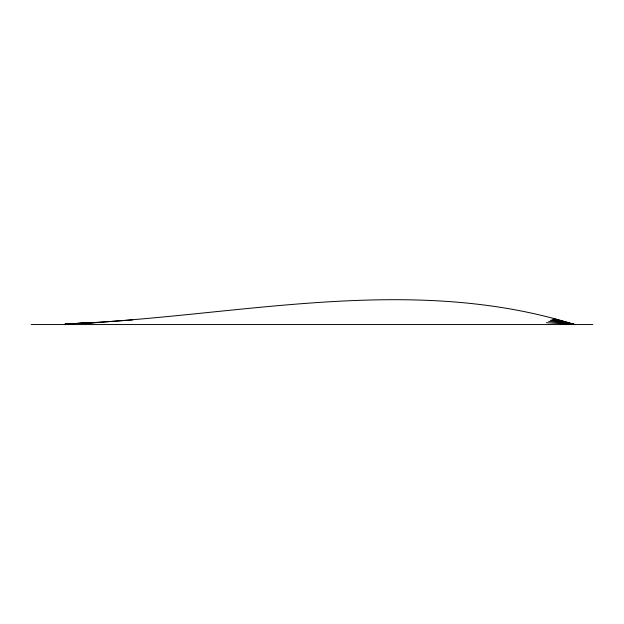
<?xml version="1.0" encoding="UTF-8"?>
<svg xmlns="http://www.w3.org/2000/svg" width="624" height="624" viewBox="0 0 624 624"><rect width="100%" height="100%" fill="white"/><g stroke="black" fill="none" stroke-linecap="round" stroke-linejoin="round"><path stroke-width="0.94" d="M132.74 319.894L98.99 322.358L65.146 323.965L98.951 322.46L65.146 323.989C234.164 317.639 408.494 272.329 574.681 324.55L546.398 322.686M31.2 324.55L592.8 324.55M548.636 321.344L574.681 324.55L554.845 319.051M550.415 320.385L574.681 324.55L554.034 319.098M551.866 319.73L574.681 324.55L553.051 319.316"/></g></svg>
